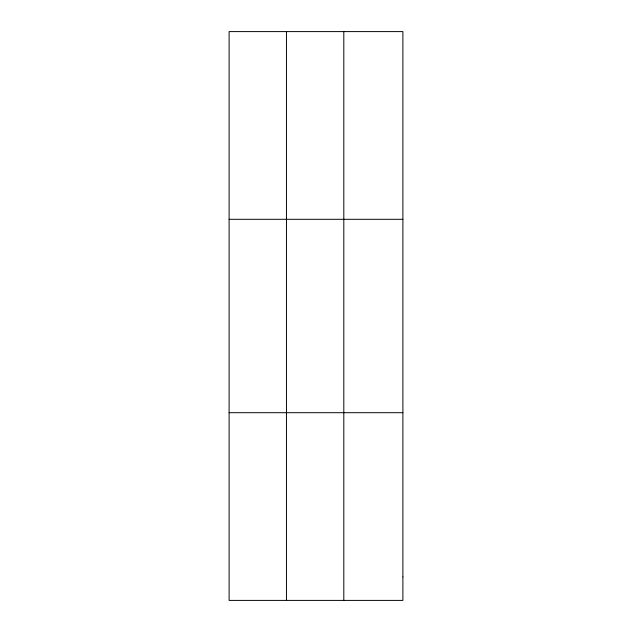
<?xml version="1.0" encoding="UTF-8"?>
<svg xmlns="http://www.w3.org/2000/svg" width="632" height="632" viewBox="0 0 632 632"><rect width="100%" height="100%" fill="white"/><g stroke="black" fill="none" stroke-linecap="round" stroke-linejoin="round"><path stroke-width="0.95" d="M286.454 600.4L286.454 31.6M343.808 600.4L343.808 31.6M229.108 219.304L402.892 219.304M229.108 412.696L402.892 412.696M402.892 576.937L402.892 600.4L229.108 600.4L229.108 31.6L402.892 31.6L402.892 576.937"/></g></svg>
